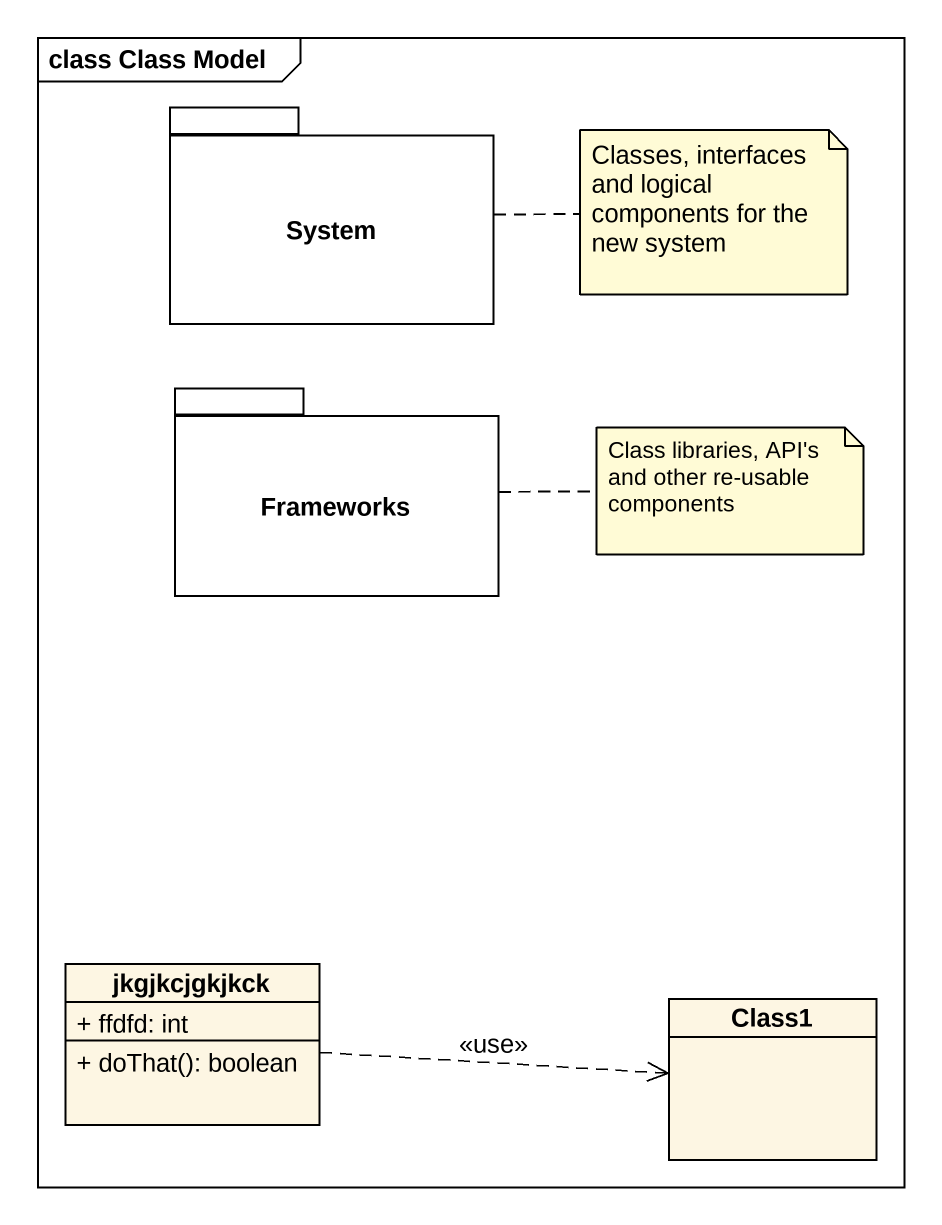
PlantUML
@startuml
mainframe class Class Model
hide circle
hide empty members
skinparam classAttributeIconSize 0
package System {
}
package Frameworks {
}
class jkgjkcjgkjkck {
  + ffdfd: int
  + doThat(): boolean
}
class Class1
jkgjkcjgkjkck .right.> Class1 : <<use>>
note right of System : Classes, interfaces and logical components for the new system
note right of Frameworks : Class libraries, API's and other re-usable components
@enduml
